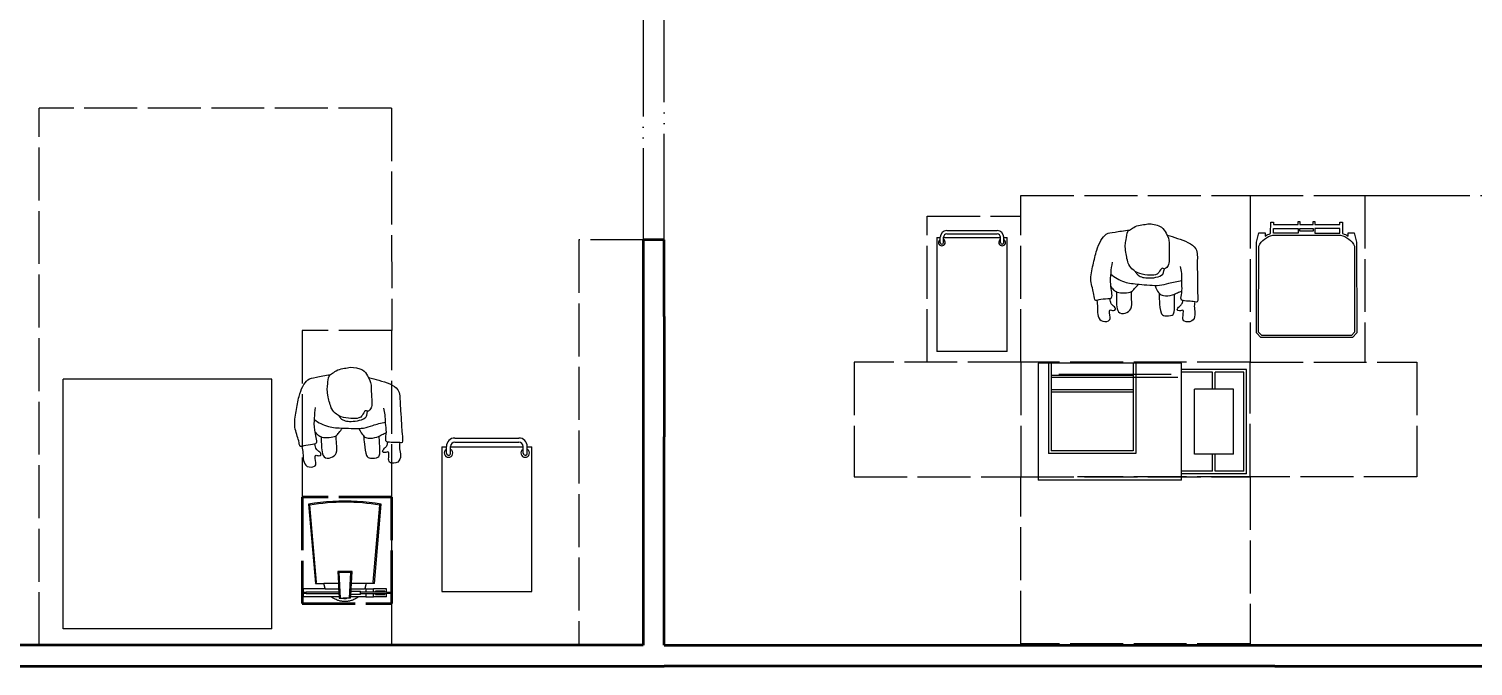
# Model space of a CAD drawing. Header units: millimetres. Extents: x 44692 to 174433, y -26273 to 14445.
# Drawn here: x 145464 to 152393, y -20286 to -17230 of the extents above; entities that cross this region are included whole.
import ezdxf

# ---------------------------------------------------------------- set-up
doc = ezdxf.new("R2010")
doc.units = ezdxf.units.MM
doc.header["$LTSCALE"] = 100
doc.linetypes.add('DASHEDX2', pattern=[3.048, 2.54, -0.508])
doc.linetypes.add('DIVIDEX2', pattern=[6.604, 5.08, -0.508, 0, -0.508, 0, -0.508])
for name, color, linetype in [('Area circulacion', 50, 'DASHEDX2'), ('Area proceso', 90, 'DASHEDX2'), ('Maquinas', 200, 'Continuous'), ('Mesas-estantes', 230, 'Continuous'), ('Personal', 171, 'Continuous'), ('Puertas', 43, 'DIVIDEX2'), ('Transporte semielaborado', 30, 'Continuous')]:
    doc.layers.add(name, color=color, linetype=linetype)
doc.layers.add('Area maquinas', color=140, linetype='DASHEDX2', lineweight=50)
doc.layers.add('Paredes', color=7, linetype='Continuous', lineweight=50)

# ---------------------------------------------------------------- blocks, each defined once
blk = doc.blocks.new('pa17-16')
for points, knots in [([(5.62, 2.5537), (5.6188, 2.5427), (5.6154, 2.5253), (5.6223, 2.4901), (5.6346, 2.4293), (5.661, 2.4064), (5.685, 2.3908), (5.7322, 2.3832), (5.7723, 2.3842), (5.7881, 2.3969), (5.8018, 2.4268), (5.8146, 2.4162), (5.8324, 2.4305), (5.8382, 2.4568), (5.8318, 2.5038), (5.8344, 2.5615), (5.8137, 2.5937), (5.7944, 2.6284), (5.7307, 2.6388), (5.7037, 2.6296), (5.6679, 2.626), (5.6442, 2.6055), (5.6228, 2.5961), (5.6214, 2.5667), (5.62, 2.5537)], [0, 0, 0, 0, 0.297584, 0.631064, 1.068635, 1.39533, 1.69617, 2.097861, 2.458938, 2.716293, 3.010442, 3.199165, 3.447293, 3.731671, 4.119196, 4.541864, 4.881702, 5.22714, 5.673063, 5.989311, 6.327668, 6.644571, 6.906626, 7.259736, 7.259736, 7.259736, 7.259736]), ([(5.5575, 2.4391), (5.5549, 2.4218), (5.5525, 2.3852), (5.5491, 2.3329), (5.5712, 2.2599), (5.5431, 2.2589), (5.5029, 2.2526), (5.4793, 2.2435), (5.4785, 2.2813), (5.4499, 2.3438), (5.4658, 2.4235), (5.4776, 2.5033), (5.5116, 2.5798), (5.5552, 2.585), (5.608, 2.5962), (5.6336, 2.6001)], [0, 0, 0, 0, 0.404899, 0.829805, 1.276298, 1.516647, 1.885942, 2.122553, 2.418487, 2.881882, 3.382407, 3.897515, 4.613825, 5.020942, 5.393355, 5.393355, 5.393355, 5.393355]), ([(5.8196, 2.5846), (5.837, 2.5819), (5.8817, 2.5675), (5.9755, 2.5418), (5.972, 2.4609), (5.9791, 2.3926), (5.9812, 2.315), (5.9891, 2.2612), (5.9692, 2.2664), (5.9401, 2.2663), (5.9063, 2.2668), (5.9005, 2.2811), (5.909, 2.3184), (5.9007, 2.3606), (5.9019, 2.4011), (5.8964, 2.4238), (5.8933, 2.4348)], [6.682038, 6.682038, 6.682038, 6.682038, 7.076266, 7.806153, 8.304227, 8.77662, 9.284333, 9.649979, 9.844608, 10.160206, 10.472731, 10.661147, 10.998544, 11.371438, 11.724832, 12.051545, 12.051545, 12.051545, 12.051545]), ([(5.6724, 2.3994), (5.675, 2.3947), (5.6837, 2.383), (5.7041, 2.3718), (5.7348, 2.3697), (5.774, 2.3728), (5.8085, 2.3874), (5.8116, 2.4015), (5.8144, 2.4199)], [0.121052, 0.121052, 0.121052, 0.121052, 0.297289, 0.584433, 0.895396, 1.26174, 1.600834, 1.760925, 1.760925, 1.760925, 1.760925]), ([(5.5522, 2.3809), (5.573, 2.3653), (5.6222, 2.3398), (5.6924, 2.3383), (5.7952, 2.3323), (5.8376, 2.352), (5.881, 2.3613), (5.9019, 2.366)], [0, 0, 0, 0, 0.49262, 0.970296, 1.525877, 1.91054, 2.357805, 2.357805, 2.357805, 2.357805]), ([(5.5552, 2.3206), (5.5597, 2.3147), (5.5706, 2.3043), (5.5892, 2.2916), (5.6248, 2.2913), (5.6613, 2.2967), (5.6731, 2.3154), (5.6858, 2.3299), (5.6912, 2.3378)], [0, 0, 0, 0, 0.262594, 0.520609, 0.853848, 1.185107, 1.43842, 1.738028, 1.738028, 1.738028, 1.738028]), ([(5.7713, 2.3359), (5.7736, 2.3305), (5.7786, 2.3203), (5.7954, 2.2951), (5.8154, 2.2848), (5.8612, 2.2906), (5.8838, 2.3057), (5.8988, 2.3117), (5.9058, 2.3148)], [0, 0, 0, 0, 0.233477, 0.532145, 0.79329, 1.163492, 1.458071, 1.725911, 1.725911, 1.725911, 1.725911]), ([(5.5867, 2.2952), (5.5866, 2.2877), (5.5872, 2.2667), (5.5883, 2.1873), (5.6353, 2.19), (5.6673, 2.2128), (5.6606, 2.2618), (5.6599, 2.2881), (5.6606, 2.3008)], [0.078483, 0.078483, 0.078483, 0.078483, 0.321516, 0.797556, 1.122606, 1.448668, 1.830958, 2.166281, 2.166281, 2.166281, 2.166281]), ([(5.7943, 2.2992), (5.7951, 2.2858), (5.7984, 2.2614), (5.8038, 2.2002), (5.8255, 2.1869), (5.8672, 2.191), (5.8755, 2.2117), (5.8718, 2.2605), (5.8715, 2.286), (5.871, 2.2978)], [0, 0, 0, 0, 0.353805, 0.775896, 1.041599, 1.377968, 1.615337, 2.001902, 2.313716, 2.313716, 2.313716, 2.313716]), ([(5.9713, 2.2652), (5.9703, 2.2553), (5.9686, 2.234), (5.9786, 2.2017), (5.9668, 2.1644), (5.9218, 2.1628), (5.9134, 2.1832), (5.9229, 2.229), (5.8988, 2.2135), (5.882, 2.2215), (5.8976, 2.2397), (5.908, 2.248), (5.912, 2.2618), (5.9127, 2.2683)], [0.038839, 0.038839, 0.038839, 0.038839, 0.324329, 0.654038, 0.980089, 1.31306, 1.562526, 1.890179, 2.123217, 2.319335, 2.559559, 2.78492, 2.989829, 2.989829, 2.989829, 2.989829]), ([(5.4915, 2.2484), (5.4936, 2.2374), (5.4981, 2.215), (5.4968, 2.1806), (5.512, 2.1445), (5.5569, 2.147), (5.5634, 2.1681), (5.5498, 2.2128), (5.5753, 2.1995), (5.5912, 2.209), (5.5741, 2.2257), (5.5617, 2.2339), (5.5559, 2.2515), (5.5556, 2.26)], [0, 0, 0, 0, 0.324329, 0.654038, 0.980089, 1.31306, 1.562526, 1.890179, 2.123217, 2.319335, 2.559559, 2.78492, 3.066636, 3.066636, 3.066636, 3.066636])]:
    blk.add_open_spline(points, degree=3, knots=knots)

msp = doc.modelspace()

# ---------------------------------------------------------------- linework, layer by layer
for q in [(147205.162, -19476.091), (147205.162, -19986.091)]:
    msp.add_line((147205.162, -19986.091), q)
at = {"layer": 'Area circulacion', "color": 2}
msp.add_line((147202.923, -17609.292), (145513.287, -17609.292), dxfattribs=at)
at = {"layer": 'Area circulacion'}
for p, q in [((145513.287, -20186.091), (145513.287, -17609.292)), ((147202.923, -17609.292), (147205.162, -18676.091)), ((151872.831, -18028.549), (152122.831, -18028.549)), ((152122.831, -18028.549), (153022.831, -18028.549)), ((148411.465, -18241.72), (148102.923, -18241.72)), ((148102.923, -18241.72), (148102.923, -20186.091))]:
    msp.add_line(p, q, dxfattribs=at)
at = {"layer": 'Area maquinas'}
for p, q in [((147205.162, -19476.091), (146775.162, -19476.091)), ((146775.162, -19476.091), (146775.162, -19986.091)), ((147205.162, -19986.091), (147205.162, -19476.091)), ((146775.162, -19986.091), (147205.162, -19986.091))]:
    msp.add_line(p, q, dxfattribs=at)
at = {"layer": 'Area proceso'}
for p, q in [((150222.831, -18828.549), (150222.831, -18028.549)), ((150222.831, -18028.549), (151322.831, -18028.549)), ((151322.831, -18028.549), (151322.831, -18828.549)), ((151322.831, -18028.549), (151872.831, -18028.549)), ((151872.831, -18028.549), (151872.831, -18828.549)), ((149772.831, -18828.549), (149772.831, -18128.549)), ((149772.831, -18128.549), (150222.831, -18128.549)), ((150222.831, -18828.549), (149422.831, -18828.549)), ((149422.831, -18828.549), (149422.831, -19378.549)), ((150222.831, -18828.549), (149772.831, -18828.549)), ((150222.831, -18828.549), (150222.831, -19378.549)), ((151322.831, -18828.549), (150222.831, -18828.549)), ((151322.831, -19378.549), (151322.831, -18828.549)), ((151322.831, -18828.549), (152122.831, -18828.549)), ((151322.831, -18828.549), (151872.831, -18828.549)), ((152122.831, -18828.549), (152122.831, -19378.549)), ((149422.831, -19378.549), (150222.831, -19378.549)), ((150222.831, -19378.549), (151322.831, -19378.549)), ((150222.831, -20178.549), (150222.831, -19378.549)), ((151322.831, -19378.549), (150494.588, -19378.549)), ((151322.831, -19378.549), (151322.831, -20178.549)), ((152122.831, -19378.549), (151322.831, -19378.549)), ((151322.831, -20178.549), (150222.831, -20178.549))]:
    msp.add_line(p, q, dxfattribs=at)
at = {"layer": 'Area proceso', "color": 3}
for p, q in [((147205.162, -18676.091), (146775.162, -18676.091)), ((146775.162, -18676.091), (146775.162, -19476.091)), ((147205.162, -19476.091), (147205.162, -18676.091)), ((147205.162, -19986.091), (147205.162, -19386.091)), ((147205.162, -20186.091), (147205.162, -19986.091)), ((146775.162, -20186.091), (147205.162, -20186.091))]:
    msp.add_line(p, q, dxfattribs=at)
at = {"layer": 'Maquinas'}
for p, q in [((150305.923, -18832.193), (150305.923, -19394.356)), ((150993.012, -18832.193), (150305.923, -18832.193)), ((150355.893, -18832.193), (150355.893, -19266.308)), ((150368.386, -18832.193), (150368.386, -19253.816)), ((150761.9, -18832.193), (150761.9, -19253.816)), ((150774.393, -18832.193), (150774.393, -19266.308)), ((150993.012, -19394.356), (150993.012, -18832.193)), ((150761.9, -18891.796), (150368.386, -18891.796)), ((150975.121, -18901.276), (150369.561, -18901.276)), ((150405.702, -18885.036), (150944.442, -18885.036)), ((151305.325, -18863.424), (150993.012, -18863.424)), ((150993.012, -19363.125), (150993.012, -18863.424)), ((151142.922, -18875.917), (150993.012, -18875.917)), ((151142.922, -18957.118), (151142.922, -18875.917)), ((151292.832, -18875.917), (151155.415, -18875.917)), ((151155.415, -18957.118), (151155.415, -18875.917)), ((151292.832, -19350.633), (151292.832, -18875.917)), ((151305.325, -19363.125), (151305.325, -18863.424)), ((150761.9, -18960.241), (150368.386, -18960.241)), ((150761.9, -18972.734), (150368.386, -18972.734)), ((151242.862, -18957.118), (151055.474, -18957.118)), ((151055.474, -19269.431), (151055.474, -18957.118)), ((151242.862, -19269.431), (151242.862, -18957.118)), ((150761.9, -19253.816), (150368.386, -19253.816)), ((150774.393, -19266.308), (150355.57, -19266.308)), ((151242.862, -19269.431), (151055.474, -19269.431)), ((151142.922, -19350.633), (151142.922, -19269.431)), ((151155.415, -19350.633), (151155.415, -19269.431)), ((150993.012, -19394.356), (150305.923, -19394.356)), ((151142.922, -19350.633), (150993.012, -19350.633)), ((151305.325, -19363.125), (150993.012, -19363.125)), ((151292.832, -19350.633), (151155.415, -19350.633)), ((146834.224, -19504.533), (146805.32, -19509.037)), ((146805.32, -19509.037), (146838.638, -19889.867)), ((146805.32, -19509.037), (146812.091, -19514.341)), ((146844.396, -19883.584), (146812.091, -19514.341)), ((146863.243, -19500.844), (146834.224, -19504.533)), ((146892.355, -19497.971), (146863.243, -19500.844)), ((146921.535, -19495.917), (146892.355, -19497.971)), ((146950.762, -19494.684), (146921.535, -19495.917)), ((146980.012, -19494.273), (146950.762, -19494.684)), ((147009.262, -19494.684), (146980.012, -19494.273)), ((147038.489, -19495.917), (147009.262, -19494.684)), ((147067.67, -19497.971), (147038.489, -19495.917)), ((147096.781, -19500.844), (147067.67, -19497.971)), ((147125.801, -19504.533), (147096.781, -19500.844)), ((147115.629, -19883.584), (147147.934, -19514.341)), ((147121.386, -19889.867), (147154.705, -19509.037)), ((147154.705, -19509.037), (147125.801, -19504.533)), ((147154.705, -19509.037), (147147.934, -19514.341)), ((146838.638, -19889.867), (146844.396, -19883.584)), ((147014.531, -19831.921), (146945.493, -19831.921)), ((146945.493, -19831.921), (146948.65, -19889.867)), ((146945.493, -19831.921), (146951.149, -19837.276)), ((147008.876, -19837.276), (146951.149, -19837.276)), ((146951.149, -19837.276), (146957.829, -19959.902)), ((147002.18, -19960.193), (147008.876, -19837.276)), ((147008.876, -19837.276), (147014.531, -19831.921)), ((147011.375, -19889.867), (147014.531, -19831.921)), ((147115.629, -19883.584), (147121.386, -19889.867)), ((146776.348, -19931.06), (146776.348, -19937.399)), ((146781.24, -19931.06), (146776.348, -19931.06)), ((146781.24, -19937.399), (146776.348, -19937.399)), ((146781.24, -19931.06), (146781.24, -19915.013)), ((146885.918, -19915.013), (146781.24, -19915.013)), ((146781.24, -19931.06), (146781.24, -19937.399)), ((146781.24, -19931.06), (146793.818, -19931.06)), ((146781.24, -19953.446), (146781.24, -19937.399)), ((146793.818, -19937.399), (146781.24, -19937.399)), ((146914.237, -19953.446), (146781.24, -19953.446)), ((146950.894, -19931.06), (146793.818, -19931.06)), ((146793.818, -19937.399), (146793.818, -19931.06)), ((146793.818, -19937.399), (146951.239, -19937.399)), ((146838.638, -19889.867), (146878.691, -19889.867)), ((146948.65, -19889.867), (146878.691, -19889.867)), ((146884.996, -19913.328), (146878.691, -19889.867)), ((146885.918, -19915.013), (146884.996, -19913.328)), ((146885.918, -19915.013), (146950.02, -19915.013)), ((146952.114, -19953.446), (146914.237, -19953.446)), ((146948.65, -19889.867), (146950.02, -19915.013)), ((146950.02, -19915.013), (146950.894, -19931.06)), ((146950.894, -19931.06), (146951.239, -19937.399)), ((146951.239, -19937.399), (146952.114, -19953.446)), ((146952.114, -19953.446), (146952.481, -19960.193)), ((147007.544, -19960.193), (147007.911, -19953.446)), ((147007.911, -19953.446), (147008.532, -19942.056)), ((147045.788, -19953.446), (147007.911, -19953.446)), ((147008.532, -19942.056), (147009.384, -19926.403)), ((147054.06, -19942.056), (147008.532, -19942.056)), ((147009.384, -19926.403), (147010.005, -19915.013)), ((147009.384, -19926.403), (147054.06, -19926.403)), ((147010.005, -19915.013), (147011.375, -19889.867)), ((147010.005, -19915.013), (147074.107, -19915.013)), ((147081.334, -19889.867), (147011.375, -19889.867)), ((147080.537, -19953.446), (147045.788, -19953.446)), ((147054.06, -19931.06), (147054.06, -19926.403)), ((147080.537, -19931.06), (147054.06, -19931.06)), ((147054.06, -19937.399), (147054.06, -19931.06)), ((147054.06, -19942.056), (147054.06, -19937.399)), ((147054.06, -19937.399), (147080.537, -19937.399)), ((147075.028, -19913.328), (147074.107, -19915.013)), ((147080.537, -19915.013), (147074.107, -19915.013)), ((147081.334, -19889.867), (147075.028, -19913.328)), ((147080.537, -19915.013), (147080.537, -19931.06)), ((147080.537, -19915.013), (147117.164, -19915.013)), ((147117.164, -19931.06), (147080.537, -19931.06)), ((147080.537, -19937.399), (147080.537, -19953.446)), ((147080.537, -19937.399), (147117.164, -19937.399)), ((147080.537, -19953.446), (147117.164, -19953.446)), ((147121.386, -19889.867), (147081.334, -19889.867)), ((147117.164, -19931.06), (147117.164, -19915.013)), ((147178.785, -19915.013), (147117.164, -19915.013)), ((147126.015, -19931.06), (147117.164, -19931.06)), ((147117.164, -19953.446), (147117.164, -19937.399)), ((147117.164, -19937.399), (147126.015, -19937.399)), ((147178.785, -19953.446), (147117.164, -19953.446)), ((147171.607, -19926.403), (147126.015, -19926.403)), ((147126.015, -19931.06), (147126.015, -19926.403)), ((147171.607, -19931.06), (147126.015, -19931.06)), ((147126.015, -19942.056), (147126.015, -19937.399)), ((147126.015, -19937.399), (147171.607, -19937.399)), ((147126.015, -19942.056), (147171.607, -19942.056)), ((147171.607, -19931.06), (147171.607, -19926.403)), ((147178.785, -19931.06), (147171.607, -19931.06)), ((147171.607, -19942.056), (147171.607, -19937.399)), ((147171.607, -19937.399), (147178.785, -19937.399)), ((147178.785, -19931.06), (147178.785, -19915.013)), ((147178.785, -19931.06), (147192.76, -19931.06)), ((147178.785, -19953.446), (147178.785, -19937.399)), ((147192.76, -19937.399), (147178.785, -19937.399)), ((147192.76, -19931.06), (147192.76, -19937.399)), ((147192.76, -19931.06), (147197.652, -19931.06)), ((147197.652, -19937.399), (147192.76, -19937.399)), ((147197.652, -19931.06), (147197.652, -19937.399)), ((146952.481, -19960.193), (146953.586, -19960.133)), ((146953.586, -19960.133), (146957.829, -19959.902)), ((146953.586, -19960.133), (146957.829, -19960.193)), ((146957.829, -19959.902), (146957.829, -19960.193)), ((146957.829, -19960.193), (146971.431, -19960.193)), ((146988.594, -19960.193), (146971.431, -19960.193)), ((147002.18, -19960.193), (146988.594, -19960.193)), ((147007.544, -19960.193), (147002.18, -19960.193))]:
    msp.add_line(p, q, dxfattribs=at)
for points in [[(147045.788, -19953.446), (147039.045, -19957.85), (147032.937, -19961.535), (147027.397, -19964.581), (147022.355, -19967.07), (147017.743, -19969.082), (147013.493, -19970.698), (147009.537, -19971.999), (147005.805, -19973.065), (147002.238, -19973.965), (146998.809, -19974.719), (146995.497, -19975.335), (146992.282, -19975.822), (146989.146, -19976.186), (146986.069, -19976.437), (146983.031, -19976.581), (146980.012, -19976.627), (146976.994, -19976.581), (146973.956, -19976.437), (146970.878, -19976.186), (146967.742, -19975.822), (146964.528, -19975.335), (146961.216, -19974.719), (146957.786, -19973.965), (146954.22, -19973.065), (146950.488, -19971.999), (146946.532, -19970.698), (146942.282, -19969.082), (146937.67, -19967.07), (146932.628, -19964.581), (146927.088, -19961.535), (146920.98, -19957.85), (146914.237, -19953.446)], [(146971.431, -19960.193), (146972.316, -19960.519), (146973.277, -19960.797), (146974.301, -19961.03), (146975.379, -19961.217), (146976.5, -19961.361), (146977.653, -19961.462), (146978.827, -19961.522), (146980.012, -19961.542), (146981.197, -19961.522), (146982.372, -19961.462), (146983.525, -19961.361), (146984.646, -19961.217), (146985.724, -19961.03), (146986.748, -19960.797), (146987.708, -19960.519), (146988.594, -19960.193)]]:
    msp.add_lwpolyline(points, dxfattribs=at)
msp.add_arc((146978.939, -20471.618), 971.708, 79.9864267, 99.8870323, dxfattribs=at)
at = {"layer": 'Mesas-estantes'}
for p, q in [((146128.631, -18909.379), (145628.631, -18909.379)), ((145628.631, -20108.002), (145628.631, -18909.379)), ((146628.631, -18909.379), (146128.631, -18909.379)), ((146628.631, -20108.002), (146628.631, -18909.379)), ((146128.631, -20108.002), (145628.631, -20108.002)), ((146628.631, -20108.002), (146128.631, -20108.002))]:
    msp.add_line(p, q, dxfattribs=at)
at = {"layer": 'Paredes'}
for p, q in [((148411.465, -18241.72), (148411.465, -18609.292)), ((148511.465, -18241.72), (148411.465, -18241.72)), ((148511.465, -18609.292), (148511.465, -18241.72)), ((148411.465, -18609.292), (148411.465, -19186.091)), ((148511.465, -18609.292), (148511.465, -19186.091)), ((148411.465, -19186.091), (148411.465, -20186.091)), ((148511.465, -20186.091), (148511.465, -19186.091)), ((148511.465, -20186.091), (151441.652, -20186.091)), ((151441.652, -20186.091), (165913.246, -20186.091)), ((151441.652, -20286.091), (148511.465, -20286.091)), ((151441.652, -20286.091), (166013.246, -20286.091))]:
    msp.add_line(p, q, dxfattribs=at)
at = {"layer": 'Paredes', "color": 0}
for p, q in [((148333.559, -20186.091), (143310.452, -20186.091)), ((148411.465, -20186.091), (148333.559, -20186.091)), ((143310.452, -20286.091), (148411.465, -20286.091)), ((148411.465, -20286.091), (148511.465, -20286.091))]:
    msp.add_line(p, q, dxfattribs=at)
at = {"layer": 'Puertas'}
for p, q in [((148411.465, -17141.72), (148411.465, -18241.72)), ((148511.465, -18241.72), (148511.465, -17141.72))]:
    msp.add_line(p, q, dxfattribs=at)
at = {"layer": 'Transporte semielaborado'}
for p, q in [((149867.678, -18197.337), (150109.049, -18197.337)), ((149867.678, -18213.285), (150109.049, -18213.285)), ((149818.921, -18230.229), (149826.895, -18230.229)), ((149818.921, -18230.229), (149818.921, -18238.203)), ((149818.921, -18230.229), (149835.783, -18230.229)), ((149818.921, -18230.229), (149818.921, -18254.15)), ((149818.921, -18230.229), (149818.921, -18776.431)), ((149818.921, -18230.229), (149835.783, -18230.229)), ((149835.783, -18254.15), (149835.783, -18229.232)), ((149851.73, -18254.15), (149851.73, -18229.232)), ((149851.73, -18230.229), (150124.997, -18230.229)), ((150124.997, -18254.15), (150124.997, -18229.232)), ((150140.944, -18254.15), (150140.944, -18229.232)), ((150140.944, -18230.229), (150157.806, -18230.229)), ((150157.806, -18776.431), (150157.806, -18230.229)), ((150157.806, -18776.431), (149818.921, -18776.431)), ((147507.457, -19191.931), (147814.392, -19191.931)), ((147445.457, -19233.757), (147455.597, -19233.757)), ((147445.457, -19233.757), (147445.457, -19243.897)), ((147445.457, -19233.757), (147466.898, -19233.757)), ((147445.457, -19233.757), (147445.457, -19264.176)), ((147445.457, -19233.757), (147445.457, -19928.323)), ((147445.457, -19233.757), (147466.898, -19233.757)), ((147466.898, -19264.176), (147466.898, -19232.49)), ((147487.178, -19264.176), (147487.178, -19232.49)), ((147487.178, -19233.757), (147834.671, -19233.757)), ((147507.457, -19212.21), (147814.392, -19212.21)), ((147834.671, -19264.176), (147834.671, -19232.49)), ((147854.951, -19264.176), (147854.951, -19232.49)), ((147854.951, -19233.757), (147876.392, -19233.757)), ((147876.392, -19928.323), (147876.392, -19233.757)), ((147445.457, -19928.323), (147876.392, -19928.323))]:
    msp.add_line(p, q, dxfattribs=at)
for points in [[(151633.914, -18154.202), (151633.914, -18167.929), (151753.06, -18167.929), (151753.06, -18157.027), (151759.574, -18157.027), (151766.09, -18157.027), (151766.46, -18211.221, -0.06535175), (151792.629, -18223.134), (151792.519, -18208.407), (151822.631, -18208.407), (151833.624, -18252.836), (151833.91, -18687.517), (151813.792, -18710.569), (151593.767, -18710.569), (151373.742, -18710.569), (151353.624, -18687.517), (151353.91, -18252.836), (151364.903, -18208.407), (151395.014, -18208.407), (151394.905, -18223.134, -0.06535175), (151421.073, -18211.221), (151421.444, -18157.027), (151427.96, -18157.027), (151434.474, -18157.027), (151434.474, -18167.929), (151553.62, -18167.929), (151553.62, -18154.202), (151561.742, -18154.202), (151561.742, -18167.929), (151593.767, -18167.929), (151625.791, -18167.929), (151625.791, -18154.202)], [(151823.636, -18271.165), (151823.908, -18683.77), (151809.246, -18700.569), (151593.767, -18700.569), (151378.288, -18700.569), (151363.626, -18683.77), (151363.898, -18271.165, -0.22212915), (151431.021, -18218.912), (151756.513, -18218.912, -0.22212915)]]:
    msp.add_lwpolyline(points, format="xyb", close=True, dxfattribs=at)
for points in [[(151553.62, -18209.357), (151434.474, -18209.357), (151434.474, -18187.331), (151553.62, -18187.331), (151553.62, -18209.349)], [(151633.914, -18209.357), (151753.06, -18209.357), (151753.06, -18187.331), (151633.914, -18187.331), (151633.914, -18209.349)]]:
    msp.add_lwpolyline(points, dxfattribs=at)
msp.add_lwpolyline([(151561.742, -18199.344), (151561.742, -18187.331), (151593.767, -18187.331), (151625.791, -18187.331), (151625.791, -18199.344), (151593.767, -18199.344)], close=True, dxfattribs=at)
for centre, radius, start, end in [((149867.678, -18229.232), 31.895, 90, 180), ((149867.678, -18229.232), 15.948, 90, 180), ((150109.049, -18229.232), 31.895, 0, 90), ((150109.049, -18229.232), 15.948, 0, 90), ((149843.756, -18254.15), 15.948, 120, 60), ((149843.756, -18254.15), 7.974, 180, 0), ((150132.97, -18254.15), 15.948, 120, 60), ((150132.97, -18254.15), 7.974, 179.9998907, 0), ((150132.97, -18254.15), 7.974, 270, 0), ((147507.457, -19232.49), 40.559, 90, 180), ((147814.392, -19232.49), 40.559, 0, 90), ((147477.038, -19264.176), 20.279, 120, 60), ((147507.457, -19232.49), 20.279, 90, 180), ((147814.392, -19232.49), 20.279, 0, 90), ((147844.811, -19264.176), 20.279, 120, 60), ((147477.038, -19264.176), 10.14, 180, 0), ((147844.811, -19264.176), 10.14, 179.9998907, 0), ((147844.811, -19264.176), 10.14, 270, 0)]:
    msp.add_arc(centre, radius, start, end, dxfattribs=at)

# ---------------------------------------------------------------- block references
at = {"layer": 'Personal'}
for p, xscale, yscale, zscale, rotation in [((145108.455, -20466.156), 979.1504951166465, 979.1504951166465, 979.1504951166465, 357.1795616327971), ((141406.187, -21458.148), 979.1504951166461, 979.1504951166461, 979.1504951166461, 0.254336840567745)]:
    msp.add_blockref('pa17-16', p, dxfattribs=dict(at, xscale=xscale, yscale=yscale, zscale=zscale, rotation=rotation))

doc.saveas('drawing.dxf')
